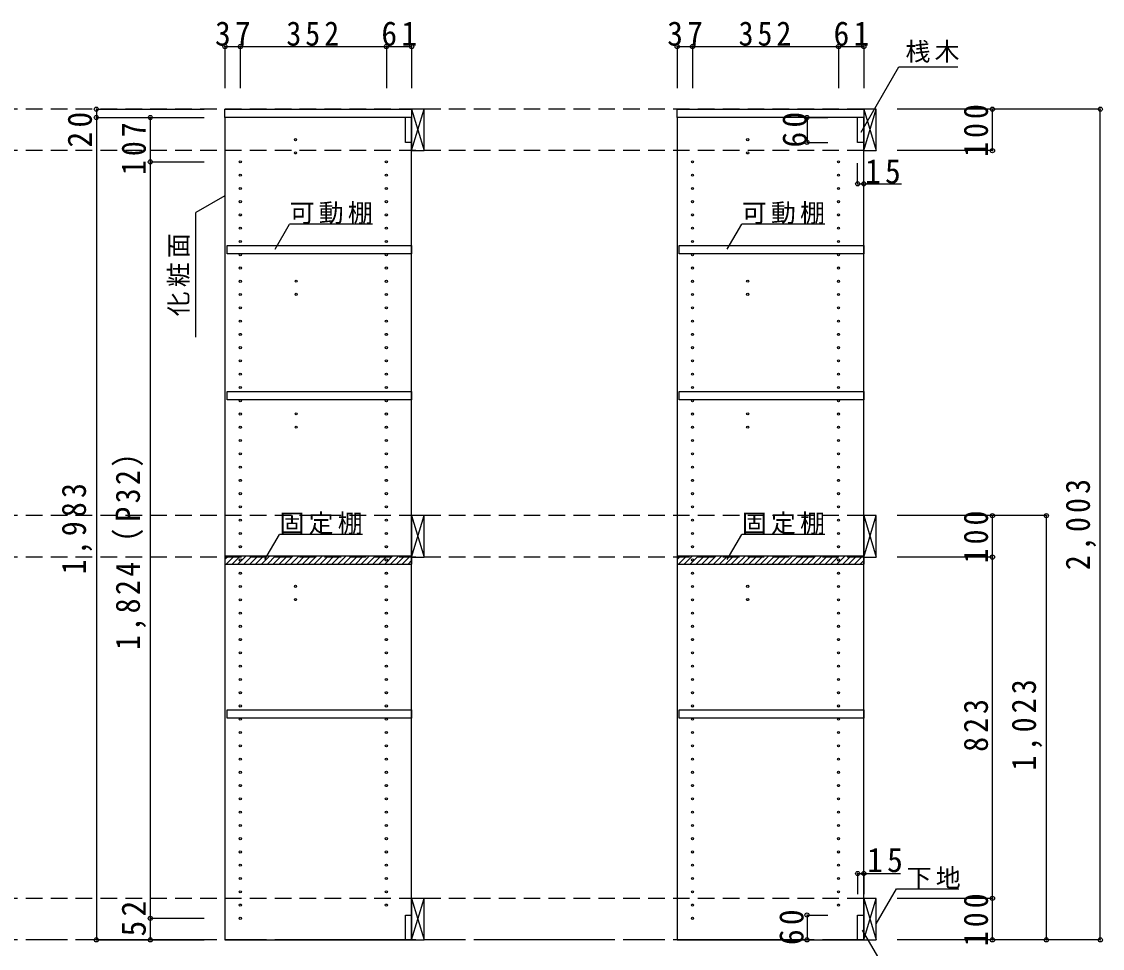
# Model space of a CAD drawing. Units: millimetres at full size, sheet at 1:20; some dimension numbers follow another scale. Extents: x -8005 to 8005, y -2932 to 2722.
# Drawn here: x 4027 to 6632, y -1732 to 503 of the extents above; entities that cross this region are included whole.
import ezdxf

# ---------------------------------------------------------------- set-up
doc = ezdxf.new("R2010")
doc.units = ezdxf.units.MM
doc.header["$LTSCALE"] = 20
doc.header["$PDMODE"] = 32
doc.header["$PDSIZE"] = 10
doc.linetypes.add('CHAIN1', pattern=[8, 5, -1, 1, -1])
doc.linetypes.add('DASHED2', pattern=[3, 2, -1])
for name, color, linetype in [('0-2_本体', 2, 'Continuous'), ('0-3_固定棚', 3, 'Continuous'), ('0-4_可動棚', 3, 'Continuous'), ('0-5', 4, 'Continuous'), ('0-7_桟木・巾木', 2, 'Continuous'), ('0-8_引き出し', 7, 'Continuous'), ('0-A_文字', 7, 'Continuous'), ('0-B_寸法', 7, 'Continuous'), ('0-C_ハッチ', 4, 'Continuous')]:
    doc.layers.add(name, color=color, linetype=linetype)
doc.styles.add('ＭＳ ゴシック', font='')
doc.styles.get('ＭＳ ゴシック').set_extended_font_data('MS Gothic')

msp = doc.modelspace()

# ---------------------------------------------------------------- linework, layer by layer
at = {"layer": '0-2_本体'}
for p, q in [((4517.22, 271.73), (4517.22, 291.73)), ((4517.22, 291.73), (4967.22, 291.73)), ((4967.22, 291.73), (4967.22, 271.73)), ((5607.22, 271.73), (5607.22, 291.73)), ((5607.22, 291.73), (6057.22, 291.73)), ((6057.22, 291.73), (6057.22, 271.73)), ((4967.22, 271.73), (4517.22, 271.73)), ((6057.22, 271.73), (5607.22, 271.73))]:
    msp.add_line(p, q, dxfattribs=at)
at = {"layer": '0-3_固定棚', "color": 2}
for p, q in [((4517.22, -785.27), (4517.22, -805.27)), ((4517.22, -785.27), (4967.22, -785.27)), ((4517.22, -805.27), (4967.22, -805.27)), ((4967.22, -785.27), (4967.22, -805.27)), ((5607.22, -785.27), (5607.22, -805.27)), ((5607.22, -785.27), (6057.22, -785.27)), ((5607.22, -805.27), (6057.22, -805.27)), ((6057.22, -785.27), (6057.22, -805.27))]:
    msp.add_line(p, q, dxfattribs=at)
at = {"layer": '0-4_可動棚', "color": 2}
for points in [[(4522.22, -36.77), (4967.22, -36.77), (4967.22, -56.77), (4522.22, -56.77)], [(5612.22, -36.77), (6057.22, -36.77), (6057.22, -56.77), (5612.22, -56.77)], [(4522.22, -388.77), (4967.22, -388.77), (4967.22, -408.77), (4522.22, -408.77)], [(5612.22, -388.77), (6057.22, -388.77), (6057.22, -408.77), (5612.22, -408.77)], [(4522.22, -1156.77), (4967.22, -1156.77), (4967.22, -1176.77), (4522.22, -1176.77)], [(5612.22, -1156.77), (6057.22, -1156.77), (6057.22, -1176.77), (5612.22, -1176.77)]]:
    msp.add_lwpolyline(points, close=True, dxfattribs=at)
at = {"layer": '0-5', "color": 3}
for p, q in [((4517.22, 271.73), (4517.22, -1711.27)), ((4967.22, 271.73), (4517.22, 271.73)), ((4967.22, -1711.27), (4967.22, 271.73)), ((6057.22, 271.73), (5607.22, 271.73)), ((5607.22, 271.73), (5607.22, -1711.27)), ((6057.22, -1711.27), (6057.22, 271.73)), ((4517.22, -1711.27), (4967.22, -1711.27)), ((5607.22, -1711.27), (6057.22, -1711.27))]:
    msp.add_line(p, q, dxfattribs=at)
at = {"layer": '0-5'}
for centre in [(4687.22, 218.23), (5777.22, 218.23), (4687.22, 186.23), (5777.22, 186.23), (4554.22, 164.73), (4906.22, 164.73), (5644.22, 164.73), (5996.22, 164.73), (4554.22, 132.73), (4906.22, 132.73), (5644.22, 132.73), (5996.22, 132.73), (4554.22, 100.73), (4906.22, 100.73), (5644.22, 100.73), (5996.22, 100.73), (4554.22, 68.73), (4906.22, 68.73), (5644.22, 68.73), (5996.22, 68.73), (4554.22, 36.73), (4906.22, 36.73), (5644.22, 36.73), (5996.22, 36.73), (4554.22, 4.73), (4906.22, 4.73), (5644.22, 4.73), (5996.22, 4.73), (4554.22, -27.27), (4906.22, -27.27), (5644.22, -27.27), (5996.22, -27.27), (4554.22, -59.27), (4906.22, -59.27), (5644.22, -59.27), (5996.22, -59.27), (4554.22, -91.27), (4906.22, -91.27), (5644.22, -91.27), (5996.22, -91.27), (4554.22, -123.27), (4688.88, -122.77), (4906.22, -123.27), (5644.22, -123.27), (5777.22, -122.77), (5996.22, -123.27), (4554.22, -155.27), (4688.88, -154.77), (4906.22, -155.27), (5644.22, -155.27), (5777.22, -154.77), (5996.22, -155.27), (4554.22, -187.27), (4906.22, -187.27), (5644.22, -187.27), (5996.22, -187.27), (4554.22, -219.27), (4906.22, -219.27), (5644.22, -219.27), (5996.22, -219.27), (4554.22, -251.27), (4906.22, -251.27), (5644.22, -251.27), (5996.22, -251.27), (4554.22, -283.27), (4906.22, -283.27), (5644.22, -283.27), (5996.22, -283.27), (4554.22, -315.27), (4906.22, -315.27), (5644.22, -315.27), (5996.22, -315.27), (4554.22, -347.27), (4906.22, -347.27), (5644.22, -347.27), (5996.22, -347.27), (4554.22, -379.27), (4906.22, -379.27), (5644.22, -379.27), (5996.22, -379.27), (4554.22, -411.27), (4906.22, -411.27), (5644.22, -411.27), (5996.22, -411.27), (4554.22, -443.27), (4688.88, -442.77), (4906.22, -443.27), (5644.22, -443.27), (5777.22, -442.77), (5996.22, -443.27), (4554.22, -475.27), (4688.88, -474.77), (4906.22, -475.27), (5644.22, -475.27), (5777.22, -474.77), (5996.22, -475.27), (4554.22, -507.27), (4906.22, -507.27), (5644.22, -507.27), (5996.22, -507.27), (4554.22, -539.27), (4906.22, -539.27), (5644.22, -539.27), (5996.22, -539.27), (4554.22, -571.27), (4906.22, -571.27), (5644.22, -571.27), (5996.22, -571.27), (4554.22, -603.27), (4906.22, -603.27), (5644.22, -603.27), (5996.22, -603.27), (4554.22, -635.27), (4906.22, -635.27), (5644.22, -635.27), (5996.22, -635.27), (4554.22, -667.27), (4906.22, -667.27), (5644.22, -667.27), (5996.22, -667.27), (4554.22, -699.27), (4906.22, -699.27), (5644.22, -699.27), (5996.22, -699.27), (4554.22, -731.27), (4906.22, -731.27), (5644.22, -731.27), (5996.22, -731.27), (4554.22, -763.27), (4906.22, -763.27), (5644.22, -763.27), (5996.22, -763.27), (4554.22, -795.27), (4906.22, -795.27), (5644.22, -795.27), (5996.22, -795.27), (4554.22, -827.27), (4906.22, -827.27), (5644.22, -827.27), (5996.22, -827.27), (4554.22, -859.27), (4687.22, -858.77), (4906.22, -859.27), (5644.22, -859.27), (5777.22, -858.77), (5996.22, -859.27), (4554.22, -891.27), (4687.22, -890.77), (4906.22, -891.27), (5644.22, -891.27), (5777.22, -890.77), (5996.22, -891.27), (4554.22, -923.27), (4906.22, -923.27), (5644.22, -923.27), (5996.22, -923.27), (4554.22, -955.27), (4906.22, -955.27), (5644.22, -955.27), (5996.22, -955.27), (4554.22, -987.27), (4906.22, -987.27), (5644.22, -987.27), (5996.22, -987.27), (4554.22, -1019.27), (4906.22, -1019.27), (5644.22, -1019.27), (5996.22, -1019.27), (4554.22, -1051.27), (4906.22, -1051.27), (5644.22, -1051.27), (5996.22, -1051.27), (4554.22, -1083.27), (4906.22, -1083.27), (5644.22, -1083.27), (5996.22, -1083.27), (4554.22, -1115.27), (4906.22, -1115.27), (5644.22, -1115.27), (5996.22, -1115.27), (4554.22, -1147.27), (4906.22, -1147.27), (5644.22, -1147.27), (5996.22, -1147.27), (4554.22, -1179.27), (4906.22, -1179.27), (5644.22, -1179.27), (5996.22, -1179.27), (4554.22, -1211.27), (4906.22, -1211.27), (5644.22, -1211.27), (5996.22, -1211.27), (4554.22, -1243.27), (4906.22, -1243.27), (5644.22, -1243.27), (5996.22, -1243.27), (4554.22, -1275.27), (4906.22, -1275.27), (5644.22, -1275.27), (5996.22, -1275.27), (4554.22, -1307.27), (4906.22, -1307.27), (5644.22, -1307.27), (5996.22, -1307.27), (4554.22, -1339.27), (4906.22, -1339.27), (5644.22, -1339.27), (5996.22, -1339.27), (4554.22, -1371.27), (4906.22, -1371.27), (5644.22, -1371.27), (5996.22, -1371.27), (4554.22, -1403.27), (4906.22, -1403.27), (5644.22, -1403.27), (5996.22, -1403.27), (4554.22, -1435.27), (4906.22, -1435.27), (5644.22, -1435.27), (5996.22, -1435.27), (4554.22, -1467.27), (4906.22, -1467.27), (5644.22, -1467.27), (5996.22, -1467.27), (4554.22, -1499.27), (4906.22, -1499.27), (5644.22, -1499.27), (5996.22, -1499.27), (4554.22, -1531.27), (4906.22, -1531.27), (5644.22, -1531.27), (5996.22, -1531.27), (4554.22, -1563.27), (4906.22, -1563.27), (5644.22, -1563.27), (5996.22, -1563.27), (4554.22, -1595.27), (4906.22, -1595.27), (5644.22, -1595.27), (5996.22, -1595.27), (4554.22, -1627.27), (4906.22, -1627.27), (5644.22, -1627.27), (5996.22, -1627.27), (4554.22, -1659.27), (5644.22, -1659.27)]:
    msp.add_circle(centre, 2.5, dxfattribs=at)
at = {"layer": '0-7_桟木・巾木'}
for p, q in [((4967.22, 271.73), (4952.22, 271.73)), ((4952.22, 211.73), (4952.22, 271.73)), ((4967.22, 271.73), (4967.22, 230.73)), ((6042.22, 211.73), (6042.22, 271.73)), ((6057.22, 271.73), (6042.22, 271.73)), ((6057.22, 271.73), (6057.22, 230.73)), ((6045.73, 211.73), (6042.22, 211.73)), ((6057.22, 211.73), (6045.73, 211.73)), ((4952.22, -1651.27), (4967.22, -1651.27)), ((4967.22, -1651.27), (4967.22, -1711.27)), ((6042.22, -1711.27), (6042.22, -1651.27)), ((6057.22, -1711.27), (6042.22, -1711.27))]:
    msp.add_line(p, q, dxfattribs=at)
for points in [[(4967.22, 211.73), (4955.73, 211.73), (4952.22, 211.73)], [(4967.22, -1711.27), (4952.22, -1711.27), (4952.22, -1651.27)], [(6042.22, -1651.27), (6057.22, -1651.27), (6057.22, -1711.27)]]:
    msp.add_lwpolyline(points, dxfattribs=at)
at = {"layer": '0-8_引き出し', "color": 3}
for p, q in [((4967.22, 291.73), (4967.22, 191.73)), ((4997.22, 291.73), (4967.22, 291.73)), ((4997.22, 191.73), (4997.22, 291.73)), ((4967.22, 191.73), (4997.22, 191.73)), ((4967.22, -1611.27), (4967.22, -1711.27)), ((4997.22, -1611.27), (4967.22, -1611.27)), ((4997.22, -1711.27), (4997.22, -1611.27)), ((4967.22, -1711.27), (4997.22, -1711.27))]:
    msp.add_line(p, q, dxfattribs=at)
at = {"layer": '0-8_引き出し'}
for p, q in [((4967.22, 191.73), (4997.22, 291.73)), ((4967.22, 291.73), (4997.22, 191.73)), ((6057.22, 291.73), (6087.22, 191.73)), ((6057.22, 191.73), (6087.22, 291.73)), ((4967.22, -688.27), (4997.22, -788.27)), ((4967.22, -788.27), (4997.22, -688.27)), ((6057.22, -688.27), (6087.22, -788.27)), ((6057.22, -788.27), (6087.22, -688.27)), ((4967.22, -1711.27), (4997.22, -1611.27)), ((4967.22, -1611.27), (4997.22, -1711.27)), ((6057.22, -1611.27), (6087.22, -1711.27)), ((6057.22, -1711.27), (6087.22, -1611.27))]:
    msp.add_line(p, q, dxfattribs=at)
at = {"layer": '0-8_引き出し', "color": 3}
for points in [[(6087.22, 191.73), (6087.22, 291.73), (6057.22, 291.73), (6057.22, 191.73)], [(4997.22, -788.27), (4997.22, -688.27), (4967.22, -688.27), (4967.22, -788.27)], [(6087.22, -788.27), (6087.22, -688.27), (6057.22, -688.27), (6057.22, -788.27)], [(6087.22, -1711.27), (6087.22, -1611.27), (6057.22, -1611.27), (6057.22, -1711.27)]]:
    msp.add_lwpolyline(points, close=True, dxfattribs=at)
at = {"layer": '0-A_文字'}
for p, q in [((6050.55, 236.27), (6141.43, 393.67)), ((6141.43, 393.67), (6283.66, 393.67)), ((4517.22, 82.66), (4447.22, 42.25)), ((4447.22, -257.75), (4447.22, 42.25)), ((4638.09, -45.83), (4673.11, 14.82)), ((4873.11, 14.82), (4673.11, 14.82)), ((5728.09, -45.83), (5763.11, 14.82)), ((5963.11, 14.82), (5763.11, 14.82)), ((4613.61, -794.33), (4648.63, -733.68)), ((4848.63, -733.68), (4648.63, -733.68)), ((5728.09, -794.33), (5763.11, -733.68)), ((5963.11, -733.68), (5763.11, -733.68))]:
    msp.add_line(p, q, dxfattribs=at)
at = {"layer": '0-A_文字', "linetype": 'CHAIN1'}
msp.add_line((6057.22, -1711.27), (2067.22, -1711.27), dxfattribs=at)
at = {"layer": '0-A_文字'}
msp.add_lwpolyline([(6053.41, -1687.54), (6160.5, -1873.01), (6286.52, -1873.01)], dxfattribs=at)
at = {"layer": '0-B_寸法', "color": 4}
for p, q in [((4517.22, 442.73), (4517.22, 342.73)), ((4517.22, 442.73), (4967.22, 442.73)), ((4554.22, 442.73), (4554.22, 342.73)), ((4906.22, 442.73), (4906.22, 342.73)), ((4967.22, 442.73), (4967.22, 342.73)), ((5607.22, 442.73), (5607.22, 342.73)), ((5607.22, 442.73), (6057.22, 442.73)), ((5644.22, 442.73), (5644.22, 342.73)), ((5996.22, 442.73), (5996.22, 342.73)), ((6057.22, 442.73), (6057.22, 342.73)), ((4207.22, 291.73), (4207.22, 271.73)), ((4207.22, 291.73), (4467.22, 291.73)), ((6367.22, 291.73), (6137.22, 291.73)), ((6627.22, 291.73), (6137.22, 291.73)), ((6367.22, 191.73), (6367.22, 291.73)), ((6627.22, -1711.27), (6627.22, 291.73)), ((4207.22, 271.73), (4467.22, 271.73)), ((4207.22, 271.73), (4207.22, -1711.27)), ((4337.22, 271.73), (4467.22, 271.73)), ((4337.22, 271.73), (4337.22, 164.73)), ((5920.22, 271.73), (5920.22, 211.73)), ((5920.22, 271.73), (5970.22, 271.73)), ((5920.22, 211.73), (5970.22, 211.73)), ((6367.22, 191.73), (6137.22, 191.73)), ((4337.22, 164.73), (4467.22, 164.73)), ((4337.22, 164.73), (4337.22, -1659.27)), ((6042.22, 111.73), (6042.22, 161.73)), ((6057.22, 111.73), (6057.22, 161.73)), ((6042.22, 111.73), (6147.82, 111.73)), ((6367.22, -688.27), (6137.22, -688.27)), ((6497.22, -688.27), (6367.22, -688.27)), ((6367.22, -788.27), (6367.22, -688.27)), ((6497.22, -1711.27), (6497.22, -688.27)), ((6367.22, -788.27), (6137.22, -788.27)), ((6367.22, -1611.27), (6367.22, -788.27)), ((6042.22, -1551.27), (6042.22, -1601.27)), ((6042.22, -1551.27), (6145.68, -1551.27)), ((6057.22, -1551.27), (6057.22, -1601.27)), ((6367.22, -1611.27), (6137.22, -1611.27)), ((6367.22, -1711.27), (6367.22, -1611.27)), ((4337.22, -1659.27), (4467.22, -1659.27)), ((4337.22, -1659.27), (4337.22, -1711.27)), ((5920.22, -1651.27), (5920.22, -1711.27)), ((5920.22, -1651.27), (5970.22, -1651.27)), ((4207.22, -1711.27), (4467.22, -1711.27)), ((4337.22, -1711.27), (4467.22, -1711.27)), ((5920.22, -1711.27), (5970.22, -1711.27)), ((6367.22, -1711.27), (6137.22, -1711.27)), ((6627.22, -1711.27), (6137.22, -1711.27)), ((6497.22, -1711.27), (6367.22, -1711.27))]:
    msp.add_line(p, q, dxfattribs=at)
at = {"layer": '0-B_寸法', "color": 4, "linetype": 'DASHED2'}
for p, q in [((6057.22, 291.73), (2067.22, 291.73)), ((6057.22, 191.73), (2067.22, 191.73)), ((6057.22, -688.27), (2067.22, -688.27)), ((6057.22, -788.27), (2067.22, -788.27)), ((6057.22, -1611.27), (2067.22, -1611.27)), ((6057.22, -1711.27), (2067.22, -1711.27))]:
    msp.add_line(p, q, dxfattribs=at)
at = {"layer": '0-B_寸法'}
for p, q in [((6087.22, -1672.95), (6135.99, -1588.48)), ((6135.99, -1588.48), (6286.52, -1588.48))]:
    msp.add_line(p, q, dxfattribs=at)
for p in [(4517.22, 442.73), (4554.22, 442.73), (4906.22, 442.73), (4967.22, 442.73), (5607.22, 442.73), (5644.22, 442.73), (5996.22, 442.73), (6057.22, 442.73), (4207.22, 291.73), (6367.22, 291.73), (6627.22, 291.73), (4207.22, 271.73), (4337.22, 271.73), (5920.22, 271.73), (5920.22, 211.73), (6367.22, 191.73), (4337.22, 164.73), (6042.22, 111.73), (6057.22, 111.73), (6367.22, -688.27), (6497.22, -688.27), (6367.22, -788.27), (6042.22, -1551.27), (6057.22, -1551.27), (6367.22, -1611.27), (4337.22, -1659.27), (5920.22, -1651.27), (4207.22, -1711.27), (4337.22, -1711.27), (5920.22, -1711.27), (6367.22, -1711.27), (6497.22, -1711.27), (6627.22, -1711.27)]:
    msp.add_point(p, dxfattribs=at)
at = {"layer": '0-C_ハッチ'}
for p, q in [((4517.22, -794.22), (4526.17, -785.27)), ((4520.31, -805.27), (4540.31, -785.27)), ((4534.46, -805.27), (4554.46, -785.27)), ((4548.6, -805.27), (4568.6, -785.27)), ((4562.74, -805.27), (4582.74, -785.27)), ((4576.88, -805.27), (4596.88, -785.27)), ((4591.02, -805.27), (4611.02, -785.27)), ((4605.17, -805.27), (4625.17, -785.27)), ((4619.31, -805.27), (4639.31, -785.27)), ((4633.45, -805.27), (4653.45, -785.27)), ((4647.59, -805.27), (4667.59, -785.27)), ((4661.74, -805.27), (4681.74, -785.27)), ((4675.88, -805.27), (4695.88, -785.27)), ((4690.02, -805.27), (4710.02, -785.27)), ((4704.16, -805.27), (4724.16, -785.27)), ((4718.3, -805.27), (4738.3, -785.27)), ((4732.45, -805.27), (4752.45, -785.27)), ((4746.59, -805.27), (4766.59, -785.27)), ((4760.73, -805.27), (4780.73, -785.27)), ((4774.87, -805.27), (4794.87, -785.27)), ((4789.01, -805.27), (4809.01, -785.27)), ((4803.16, -805.27), (4823.16, -785.27)), ((4817.3, -805.27), (4837.3, -785.27)), ((4831.44, -805.27), (4851.44, -785.27)), ((4845.58, -805.27), (4865.58, -785.27)), ((4859.73, -805.27), (4879.73, -785.27)), ((4873.87, -805.27), (4893.87, -785.27)), ((4888.01, -805.27), (4908.01, -785.27)), ((4902.15, -805.27), (4922.15, -785.27)), ((4916.29, -805.27), (4936.29, -785.27)), ((4930.44, -805.27), (4950.44, -785.27)), ((4944.58, -805.27), (4964.58, -785.27)), ((4958.72, -805.27), (4967.22, -796.76)), ((5607.22, -794.22), (5616.17, -785.27)), ((5610.31, -805.27), (5630.31, -785.27)), ((5624.46, -805.27), (5644.46, -785.27)), ((5638.6, -805.27), (5658.6, -785.27)), ((5652.74, -805.27), (5672.74, -785.27)), ((5666.88, -805.27), (5686.88, -785.27)), ((5681.02, -805.27), (5701.02, -785.27)), ((5695.17, -805.27), (5715.17, -785.27)), ((5709.31, -805.27), (5729.31, -785.27)), ((5723.45, -805.27), (5743.45, -785.27)), ((5737.59, -805.27), (5757.59, -785.27)), ((5751.74, -805.27), (5771.74, -785.27)), ((5765.88, -805.27), (5785.88, -785.27)), ((5780.02, -805.27), (5800.02, -785.27)), ((5794.16, -805.27), (5814.16, -785.27)), ((5808.3, -805.27), (5828.3, -785.27)), ((5822.45, -805.27), (5842.45, -785.27)), ((5836.59, -805.27), (5856.59, -785.27)), ((5850.73, -805.27), (5870.73, -785.27)), ((5864.87, -805.27), (5884.87, -785.27)), ((5879.01, -805.27), (5899.01, -785.27)), ((5893.16, -805.27), (5913.16, -785.27)), ((5907.3, -805.27), (5927.3, -785.27)), ((5921.44, -805.27), (5941.44, -785.27)), ((5935.58, -805.27), (5955.58, -785.27)), ((5949.73, -805.27), (5969.73, -785.27)), ((5963.87, -805.27), (5983.87, -785.27)), ((5978.01, -805.27), (5998.01, -785.27)), ((5992.15, -805.27), (6012.15, -785.27)), ((6006.29, -805.27), (6026.29, -785.27)), ((6020.44, -805.27), (6040.44, -785.27)), ((6034.58, -805.27), (6054.58, -785.27)), ((6048.72, -805.27), (6057.22, -796.76))]:
    msp.add_line(p, q, dxfattribs=at)

# ---------------------------------------------------------------- texts
at = {"layer": '0-A_文字', "char_height": 43.99, "attachment_point": 7, "style": 'ＭＳ ゴシック'}
for s, insert in [('\\T1.17;桟木', (6157.63, 403.88)), ('\\T1.17;可動棚', (4673.11, 14.82)), ('\\T1.17;可動棚', (5763.11, 14.82)), ('\\T1.17;固定棚', (4648.63, -733.68)), ('\\T1.17;固定棚', (5763.11, -733.68))]:
    msp.add_mtext(s, dxfattribs=dict(at, insert=insert))
at = {"layer": '0-A_文字', "insert": (4432.22, -207.75), "char_height": 43.99, "attachment_point": 7, "rotation": 90, "style": 'ＭＳ ゴシック'}
msp.add_mtext('\\T1.17;化粧面', dxfattribs=at)
at = {"layer": '0-B_寸法', "attachment_point": 7, "style": 'ＭＳ ゴシック'}
for s, insert, char_height in [('\\T1.27;\\W0.95;37', (4493.22, 443.94), 58.65), ('\\T1.27;\\W0.9;352', (4665.22, 443.94), 58.65), ('\\T1.27;\\W0.95;61', (4894.22, 443.94), 58.65), ('\\T1.27;\\W0.95;37', (5583.22, 443.94), 58.65), ('\\T1.27;\\W0.9;352', (5755.22, 443.94), 58.65), ('\\T1.27;\\W0.95;61', (5984.22, 443.94), 58.65), ('\\T1.27;\\W0.95;15', (6060.12, 111.73), 58.65), ('\\T1.27;\\W0.95;15', (6065.14, -1548.8), 58.65), ('\\T1.17;下地', (6160.5, -1588.48), 43.99)]:
    msp.add_mtext(s, dxfattribs=dict(at, insert=insert, char_height=char_height))
at = {"layer": '0-B_寸法', "char_height": 58.65, "attachment_point": 7, "rotation": 90, "style": 'ＭＳ ゴシック'}
for s, insert in [('\\T1.27;\\W0.9;100', (6357.22, 176.73)), ('\\T1.27;\\W0.95;20', (4197.22, 199.35)), ('\\T1.27;\\W0.95;60', (5920.22, 199.23)), ('\\T1.27;\\W0.9;107', (4327.22, 132.97)), ('\\T1.23;\\W0.9;1,824（P32）', (4327.22, -1012.27)), ('\\T1.28;\\W0.9;1,983', (4197.22, -829.77)), ('\\T1.28;\\W0.9;2,003', (6617.22, -819.77)), ('\\T1.27;\\W0.9;100', (6357.22, -803.27)), ('\\T1.28;\\W0.9;1,023', (6487.22, -1302.77)), ('\\T1.27;\\W0.9;823', (6357.22, -1257.77)), ('\\T1.27;\\W0.9;100', (6357.22, -1726.27)), ('\\T1.27;\\W0.95;52', (4327.22, -1703)), ('\\T1.27;\\W0.95;60', (5912.61, -1723.77))]:
    msp.add_mtext(s, dxfattribs=dict(at, insert=insert))

doc.saveas('drawing.dxf')
